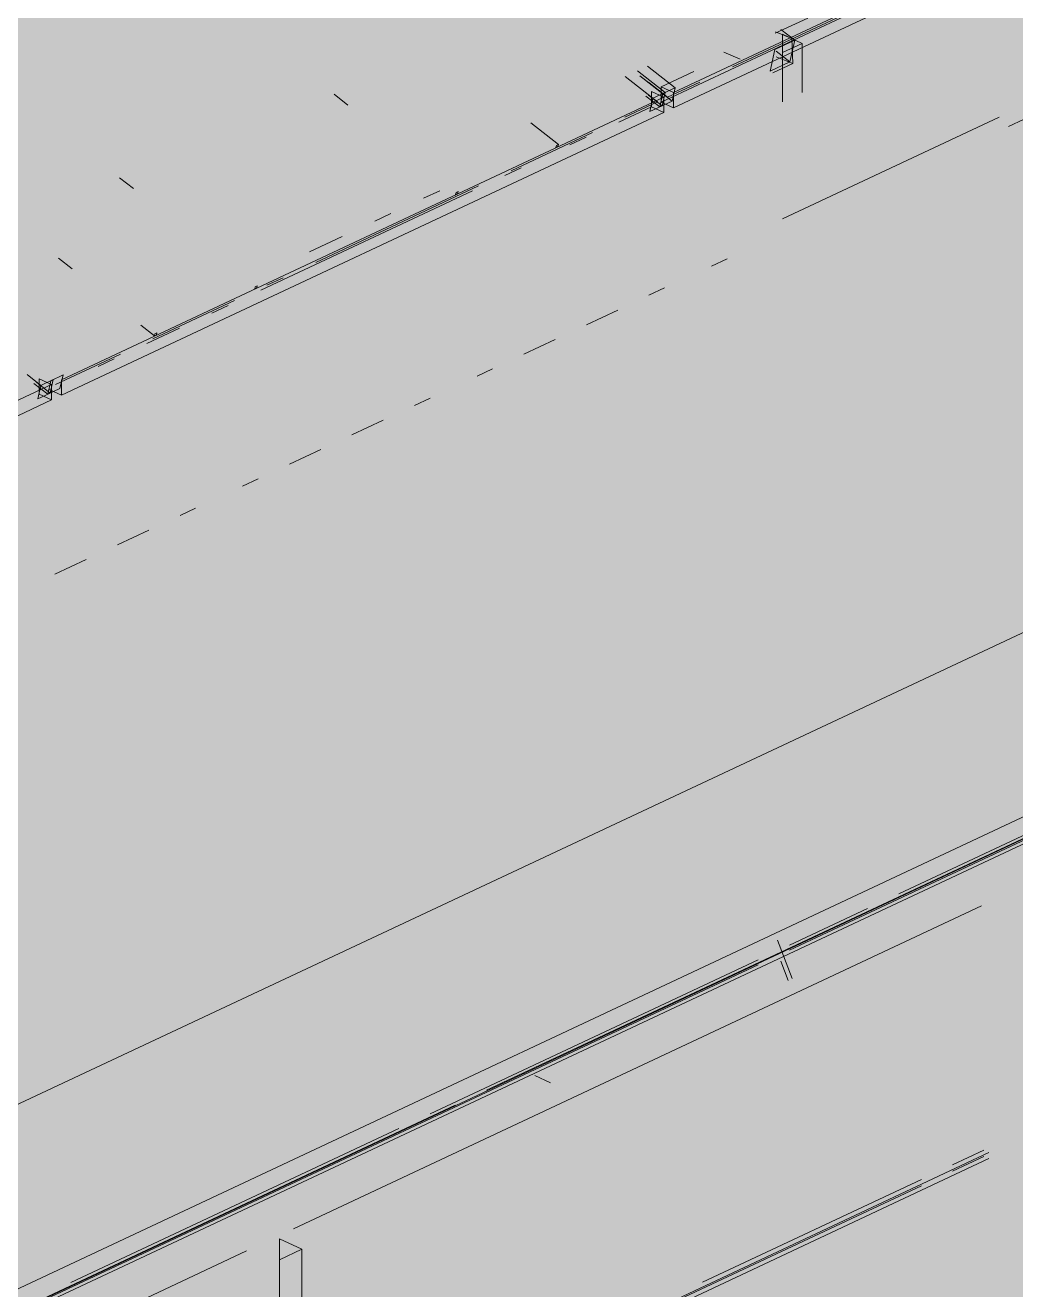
# Model space of a CAD drawing. Header units: millimetres. Extents: x 5 to 1315, y 5 to 292.
# Drawn here: x 1128.318 to 1131.667, y 228.396 to 232.673 of the extents above; entities that cross this region are included whole.
import ezdxf

# ---------------------------------------------------------------- set-up
doc = ezdxf.new("R2010")
doc.units = ezdxf.units.MM
doc.layers.add('EXISTING', color=7, linetype='Continuous')
doc.layers.add('IMAGES', color=7, linetype='Continuous')

# ---------------------------------------------------------------- blocks, each defined once
blk = doc.blocks.new('SHEET_03')
at = {"layer": 'EXISTING', "color": 250, "lineweight": 9}
for p, q in [((219.1266, 224.7204), (254.632, 241.3892)), ((254.632, 240.7647), (219.1266, 224.096)), ((219.3447, 224.1234), (253.6348, 240.2216)), ((219.3447, 224.1067), (253.6348, 240.205)), ((219.1266, 224.096), (240.6299, 234.1911)), ((240.6299, 234.1183), (229.8783, 229.0707)), ((230.5103, 232.4455), (232.5467, 233.4016)), ((230.5103, 232.3935), (232.5467, 233.3495)), ((230.7096, 232.5326), (231.8104, 233.0494)), ((230.4686, 232.413), (231.4043, 232.8523)), ((230.964, 232.6976), (230.8539, 232.6459)), ((230.9104, 232.6281), (230.8548, 232.6513)), ((230.9199, 232.6224), (230.8733, 232.659)), ((230.9199, 232.6224), (230.8532, 232.5911)), ((230.9451, 232.6119), (230.8784, 232.6432)), ((230.8784, 232.4767), (230.8784, 232.6432)), ((230.8784, 232.5806), (230.9451, 232.6119)), ((230.9036, 232.5494), (230.9199, 232.6224)), ((230.9132, 232.5436), (230.9104, 232.6281)), ((230.9451, 232.4454), (230.9451, 232.6119)), ((230.7354, 232.5587), (230.6798, 232.5818)), ((230.8532, 232.5911), (230.8369, 232.5181)), ((230.9036, 232.5494), (230.857, 232.5859)), ((230.9132, 232.5436), (230.8576, 232.5668)), ((230.8784, 232.5806), (230.8784, 232.4141)), ((230.5154, 232.4619), (230.4223, 232.535)), ((230.8369, 232.5181), (230.9036, 232.5494)), ((230.8465, 232.5123), (230.9132, 232.5436)), ((230.3472, 232.4998), (230.4404, 232.4267)), ((230.4821, 232.4462), (230.3889, 232.5194)), ((230.3963, 232.5024), (230.4895, 232.4293)), ((230.4121, 232.4893), (230.5052, 232.4162)), ((230.4272, 232.4789), (230.4737, 232.4423)), ((230.5787, 232.5168), (230.4686, 232.4651)), ((230.4895, 232.4293), (230.5995, 232.481)), ((229.4089, 232.403), (229.3623, 232.4396)), ((230.4561, 232.4136), (230.4096, 232.4502)), ((230.4719, 232.4006), (230.4253, 232.4371)), ((230.4353, 232.4494), (230.477, 232.4299)), ((230.4353, 232.3974), (230.4353, 232.4494)), ((230.4821, 232.4462), (230.4404, 232.4267)), ((230.4737, 232.4423), (230.4635, 232.3967)), ((230.4686, 232.4651), (230.4686, 232.413)), ((230.5103, 232.4455), (230.4686, 232.4651)), ((230.4719, 232.4006), (230.4821, 232.4462)), ((230.5154, 232.4619), (230.4737, 232.4423)), ((230.5052, 232.4162), (230.5154, 232.4619)), ((230.5103, 232.3935), (230.5103, 232.4455)), ((228.4406, 231.4738), (230.477, 232.4299)), ((230.3252, 232.3457), (230.4353, 232.3974)), ((230.3461, 232.3619), (230.4561, 232.4136)), ((230.417, 232.4332), (230.4635, 232.3967)), ((230.4404, 232.4267), (230.4302, 232.381)), ((230.4302, 232.381), (230.4719, 232.4006)), ((230.477, 232.3778), (230.4353, 232.3974)), ((230.4635, 232.3967), (230.5052, 232.4162)), ((230.4686, 232.413), (230.5103, 232.3935)), ((230.477, 232.4299), (230.477, 232.3778)), ((228.4406, 231.4218), (230.477, 232.3778)), ((230.8784, 232.0178), (231.6119, 232.3621)), ((231.643, 232.3303), (231.6959, 232.3552)), ((229.9608, 232.1811), (230.236, 232.3103)), ((230.1209, 232.2699), (230.0277, 232.343)), ((230.1142, 232.2668), (230.1126, 232.2595)), ((230.1209, 232.2699), (230.1142, 232.2668)), ((230.1192, 232.2626), (230.1209, 232.2699)), ((230.1601, 232.2682), (230.2151, 232.294)), ((230.1126, 232.2595), (230.1192, 232.2626)), ((229.94, 232.1648), (229.995, 232.1907)), ((228.6835, 232.1209), (228.6369, 232.1575)), ((229.1144, 231.7773), (229.8299, 232.1132)), ((229.3003, 231.871), (229.8507, 232.1294)), ((229.7198, 232.1135), (229.6648, 232.0877)), ((229.7748, 232.1074), (229.7732, 232.1001)), ((229.7732, 232.1001), (229.7798, 232.1033)), ((229.7815, 232.1106), (229.7748, 232.1074)), ((229.7798, 232.1033), (229.7815, 232.1106)), ((229.5547, 232.036), (229.4996, 232.0102)), ((229.3896, 231.9585), (229.2795, 231.9068)), ((228.4306, 231.8853), (228.4771, 231.8488)), ((230.6386, 231.8588), (230.6915, 231.8836)), ((229.1352, 231.7935), (229.1903, 231.8193)), ((229.096, 231.7888), (229.0944, 231.7815)), ((229.0944, 231.7815), (229.101, 231.7846)), ((229.1027, 231.7919), (229.096, 231.7888)), ((229.101, 231.7846), (229.1027, 231.7919)), ((230.4272, 231.7596), (230.4801, 231.7844)), ((228.7499, 231.6126), (229.0251, 231.7418)), ((228.9493, 231.6997), (229.0043, 231.7256)), ((230.2158, 231.6603), (230.3215, 231.7099)), ((228.755, 231.6221), (228.7084, 231.6587)), ((228.7291, 231.5964), (228.8392, 231.6481)), ((228.7566, 231.6294), (228.755, 231.6221)), ((228.755, 231.6221), (228.7616, 231.6252)), ((228.7633, 231.6325), (228.7566, 231.6294)), ((228.7616, 231.6252), (228.7633, 231.6325)), ((230.0043, 231.561), (230.11, 231.6107)), ((228.4197, 231.4576), (228.6399, 231.5609)), ((228.564, 231.5189), (228.619, 231.5447)), ((229.8457, 231.4866), (229.8986, 231.5114)), ((226.3708, 230.5021), (228.4072, 231.4582)), ((228.3241, 231.4915), (228.3706, 231.455)), ((228.3472, 231.4615), (228.3938, 231.425)), ((228.4021, 231.4289), (228.3555, 231.4654)), ((228.3706, 231.455), (228.3604, 231.4093)), ((228.3655, 231.4777), (228.4072, 231.4582)), ((228.3655, 231.4257), (228.3655, 231.4777)), ((228.4123, 231.4745), (228.3706, 231.455)), ((228.404, 231.4706), (228.3938, 231.425)), ((228.4021, 231.4289), (228.4123, 231.4745)), ((228.4457, 231.4902), (228.404, 231.4706)), ((228.4072, 231.4582), (228.4072, 231.4061)), ((228.4354, 231.4445), (228.4457, 231.4902)), ((228.4406, 231.4218), (228.4406, 231.4738)), ((228.3604, 231.4093), (228.4021, 231.4289)), ((228.4072, 231.4061), (228.3655, 231.4257)), ((228.3938, 231.425), (228.4354, 231.4445)), ((228.3989, 231.4413), (228.4406, 231.4218)), ((229.6343, 231.3873), (229.6871, 231.4121)), ((226.3708, 230.4501), (228.4072, 231.4061)), ((229.4228, 231.288), (229.5286, 231.3377)), ((229.2114, 231.1888), (229.3171, 231.2384)), ((229.0528, 231.1143), (229.1057, 231.1391)), ((228.8414, 231.0151), (228.8942, 231.0399)), ((228.6299, 230.9158), (228.7356, 230.9654)), ((228.4185, 230.8165), (228.5242, 230.8661)), ((232.3817, 230.2564), (231.2721, 229.7355)), ((230.9023, 229.5452), (232.3817, 230.2398)), ((231.5514, 229.6943), (229.2251, 228.6021)), ((231.1664, 229.6859), (230.9023, 229.5619)), ((230.8619, 229.5787), (230.9113, 229.4486)), ((228.102, 228.2306), (230.7966, 229.4956)), ((230.7966, 229.5123), (229.687, 228.9914)), ((230.898, 229.4423), (230.8733, 229.5074)), ((230.094, 229.0964), (230.0411, 229.1212)), ((229.7723, 229.021), (222.1456, 225.4404)), ((229.5814, 228.9418), (228.4718, 228.4209)), ((229.1972, 227.7434), (231.5764, 228.8604)), ((231.5598, 228.8682), (231.454, 228.8186)), ((231.454, 228.7978), (231.5598, 228.8474)), ((229.1972, 227.7226), (231.5764, 228.8396)), ((231.3483, 228.7689), (230.6081, 228.4214)), ((229.8679, 228.0531), (231.3483, 228.7481)), ((229.2532, 228.5332), (229.1782, 228.5684)), ((229.1782, 211.9168), (229.1782, 228.5684)), ((229.0665, 228.5277), (226.6873, 227.4107)), ((229.1782, 228.4979), (229.2532, 228.5332)), ((229.2532, 211.8816), (229.2532, 228.5332)), ((229.1782, 228.4979), (229.1782, 211.8464))]:
    blk.add_line(p, q, dxfattribs=at)
at = {"layer": 'IMAGES', "color": 7}
for points in [[(226.9904, 232.6667), (229.9898, 232.6667), (226.9904, 232.8333), (229.9898, 232.8333)], [(229.9898, 232.6667), (230.1565, 232.6667), (229.9898, 232.8333), (230.1565, 232.8333)], [(230.1565, 232.6667), (230.823, 232.6667), (230.1565, 232.8333), (230.823, 232.8333)], [(230.823, 232.6667), (230.9896, 232.6667), (230.823, 232.8333), (230.9896, 232.8333)], [(230.9896, 232.6667), (231.3229, 232.6667), (230.9896, 232.8333), (231.3229, 232.8333)], [(231.3229, 232.6667), (231.4896, 232.6667), (231.3229, 232.8333), (231.4896, 232.8333)], [(231.4896, 232.6667), (231.6562, 232.6667), (231.4896, 232.8333), (231.6562, 232.8333)], [(231.6562, 232.6667), (231.8228, 232.6667), (231.6562, 232.8333), (231.8228, 232.8333)], [(224.3242, 232.5), (228.4901, 232.5), (224.3242, 232.6667), (228.4901, 232.6667)], [(228.4901, 232.5), (228.6568, 232.5), (228.4901, 232.6667), (228.6568, 232.6667)], [(228.6568, 232.5), (229.1567, 232.5), (228.6568, 232.6667), (229.1567, 232.6667)], [(229.1567, 232.5), (229.3233, 232.5), (229.1567, 232.6667), (229.3233, 232.6667)], [(229.3233, 232.5), (229.9898, 232.5), (229.3233, 232.6667), (229.9898, 232.6667)], [(229.9898, 232.5), (230.1565, 232.5), (229.9898, 232.6667), (230.1565, 232.6667)], [(230.1565, 232.5), (230.4897, 232.5), (230.1565, 232.6667), (230.4897, 232.6667)], [(230.4897, 232.5), (230.823, 232.5), (230.4897, 232.6667), (230.823, 232.6667)], [(230.823, 232.5), (230.9896, 232.5), (230.823, 232.6667), (230.9896, 232.6667)], [(230.9896, 232.5), (231.1563, 232.5), (230.9896, 232.6667), (231.1563, 232.6667)], [(231.1563, 232.5), (231.3229, 232.5), (231.1563, 232.6667), (231.3229, 232.6667)], [(231.3229, 232.5), (231.4896, 232.5), (231.3229, 232.6667), (231.4896, 232.6667)], [(231.4896, 232.5), (231.8228, 232.5), (231.4896, 232.6667), (231.8228, 232.6667)], [(227.8236, 232.3333), (230.1565, 232.3333), (227.8236, 232.5), (230.1565, 232.5)], [(230.1565, 232.3333), (230.4897, 232.3333), (230.1565, 232.5), (230.4897, 232.5)], [(230.4897, 232.3333), (230.6564, 232.3333), (230.4897, 232.5), (230.6564, 232.5)], [(230.6564, 232.3333), (230.823, 232.3333), (230.6564, 232.5), (230.823, 232.5)], [(230.823, 232.3333), (230.9896, 232.3333), (230.823, 232.5), (230.9896, 232.5)], [(230.9896, 232.3333), (231.4896, 232.3333), (230.9896, 232.5), (231.4896, 232.5)], [(231.4896, 232.3333), (231.6562, 232.3333), (231.4896, 232.5), (231.6562, 232.5)], [(231.6562, 232.3333), (231.8228, 232.3333), (231.6562, 232.5), (231.8228, 232.5)], [(227.6569, 232.1667), (228.3235, 232.1667), (227.6569, 232.3333), (228.3235, 232.3333)], [(228.3235, 232.1667), (228.4901, 232.1667), (228.3235, 232.3333), (228.4901, 232.3333)], [(228.4901, 232.1667), (229.9898, 232.1667), (228.4901, 232.3333), (229.9898, 232.3333)], [(229.9898, 232.1667), (230.3231, 232.1667), (229.9898, 232.3333), (230.3231, 232.3333)], [(230.3231, 232.1667), (231.6562, 232.1667), (230.3231, 232.3333), (231.6562, 232.3333)], [(231.6562, 232.1667), (231.8228, 232.1667), (231.6562, 232.3333), (231.8228, 232.3333)], [(228.1568, 232), (228.3235, 232), (228.1568, 232.1667), (228.3235, 232.1667)], [(228.3235, 232), (228.6568, 232), (228.3235, 232.1667), (228.6568, 232.1667)], [(228.6568, 232), (228.8234, 232), (228.6568, 232.1667), (228.8234, 232.1667)], [(228.8234, 232), (229.4899, 232), (228.8234, 232.1667), (229.4899, 232.1667)], [(229.4899, 232), (229.8232, 232), (229.4899, 232.1667), (229.8232, 232.1667)], [(229.8232, 232), (229.9898, 232), (229.8232, 232.1667), (229.9898, 232.1667)], [(229.9898, 232), (230.1565, 232), (229.9898, 232.1667), (230.1565, 232.1667)], [(230.1565, 232), (230.3231, 232), (230.1565, 232.1667), (230.3231, 232.1667)], [(230.3231, 232), (230.4897, 232), (230.3231, 232.1667), (230.4897, 232.1667)], [(230.4897, 232), (231.3229, 232), (230.4897, 232.1667), (231.3229, 232.1667)], [(231.3229, 232), (231.4896, 232), (231.3229, 232.1667), (231.4896, 232.1667)], [(231.4896, 232), (231.6562, 232), (231.4896, 232.1667), (231.6562, 232.1667)], [(231.6562, 232), (231.8228, 232), (231.6562, 232.1667), (231.8228, 232.1667)], [(227.8236, 231.8333), (229.1567, 231.8333), (227.8236, 232), (229.1567, 232)], [(229.1567, 231.8333), (229.4899, 231.8333), (229.1567, 232), (229.4899, 232)], [(229.4899, 231.8333), (229.6566, 231.8333), (229.4899, 232), (229.6566, 232)], [(229.6566, 231.8333), (229.8232, 231.8333), (229.6566, 232), (229.8232, 232)], [(229.8232, 231.8333), (229.9898, 231.8333), (229.8232, 232), (229.9898, 232)], [(229.9898, 231.8333), (230.3231, 231.8333), (229.9898, 232), (230.3231, 232)], [(230.3231, 231.8333), (230.4897, 231.8333), (230.3231, 232), (230.4897, 232)], [(230.4897, 231.6667), (230.6564, 231.6667), (230.4897, 232), (230.6564, 232)], [(230.6564, 231.8333), (230.823, 231.8333), (230.6564, 232), (230.823, 232)], [(230.823, 231.8333), (230.9896, 231.8333), (230.823, 232), (230.9896, 232)], [(230.9896, 231.8333), (231.1563, 231.8333), (230.9896, 232), (231.1563, 232)], [(231.1563, 231.8333), (231.3229, 231.8333), (231.1563, 232), (231.3229, 232)], [(231.3229, 231.8333), (231.4896, 231.8333), (231.3229, 232), (231.4896, 232)], [(231.4896, 231.8333), (231.6562, 231.8333), (231.4896, 232), (231.6562, 232)], [(231.6562, 231.8333), (233.3225, 231.8333), (231.6562, 232), (233.3225, 232)], [(226.4905, 231.6667), (228.4901, 231.6667), (226.4905, 231.8333), (228.4901, 231.8333)], [(228.4901, 231.6667), (228.99, 231.6667), (228.4901, 231.8333), (228.99, 231.8333)], [(228.99, 231.6667), (229.3233, 231.6667), (228.99, 231.8333), (229.3233, 231.8333)], [(229.3233, 231.6667), (229.4899, 231.6667), (229.3233, 231.8333), (229.4899, 231.8333)], [(229.4899, 231.6667), (229.6566, 231.6667), (229.4899, 231.8333), (229.6566, 231.8333)], [(229.6566, 231.6667), (229.9898, 231.6667), (229.6566, 231.8333), (229.9898, 231.8333)], [(229.9898, 231.6667), (230.1565, 231.6667), (229.9898, 231.8333), (230.1565, 231.8333)], [(230.1565, 231.6667), (230.3231, 231.6667), (230.1565, 231.8333), (230.3231, 231.8333)], [(230.3231, 231.6667), (230.4897, 231.6667), (230.3231, 231.8333), (230.4897, 231.8333)], [(230.6564, 231.6667), (230.823, 231.6667), (230.6564, 231.8333), (230.823, 231.8333)], [(230.823, 231.6667), (231.1563, 231.6667), (230.823, 231.8333), (231.1563, 231.8333)], [(231.1563, 231.6667), (231.3229, 231.6667), (231.1563, 231.8333), (231.3229, 231.8333)], [(231.3229, 231.6667), (232.4894, 231.6667), (231.3229, 231.8333), (232.4894, 231.8333)], [(228.1568, 231.5), (228.4901, 231.5), (228.1568, 231.6667), (228.4901, 231.6667)], [(228.4901, 231.3333), (228.6568, 231.3333), (228.4901, 231.6667), (228.6568, 231.6667)], [(228.6568, 231.5), (228.99, 231.5), (228.6568, 231.6667), (228.99, 231.6667)], [(228.99, 231.5), (229.1567, 231.5), (228.99, 231.6667), (229.1567, 231.6667)], [(229.1567, 231.5), (229.3233, 231.5), (229.1567, 231.6667), (229.3233, 231.6667)], [(229.3233, 231.5), (229.6566, 231.5), (229.3233, 231.6667), (229.6566, 231.6667)], [(229.6566, 231.5), (229.8232, 231.5), (229.6566, 231.6667), (229.8232, 231.6667)], [(229.8232, 231.3333), (229.9898, 231.3333), (229.8232, 231.6667), (229.9898, 231.6667)], [(229.9898, 231.5), (230.1565, 231.5), (229.9898, 231.6667), (230.1565, 231.6667)], [(230.1565, 231.5), (230.3231, 231.5), (230.1565, 231.6667), (230.3231, 231.6667)], [(230.3231, 231.5), (230.4897, 231.5), (230.3231, 231.6667), (230.4897, 231.6667)], [(230.4897, 231.5), (230.6564, 231.5), (230.4897, 231.6667), (230.6564, 231.6667)], [(230.6564, 231.5), (230.823, 231.5), (230.6564, 231.6667), (230.823, 231.6667)], [(230.823, 231.5), (232.4894, 231.5), (230.823, 231.6667), (232.4894, 231.6667)], [(227.4903, 231.3333), (228.4901, 231.3333), (227.4903, 231.5), (228.4901, 231.5)], [(228.6568, 231.3333), (228.8234, 231.3333), (228.6568, 231.5), (228.8234, 231.5)], [(228.8234, 231.3333), (228.99, 231.3333), (228.8234, 231.5), (228.99, 231.5)], [(228.99, 231.3333), (229.1567, 231.3333), (228.99, 231.5), (229.1567, 231.5)], [(229.1567, 231.3333), (229.3233, 231.3333), (229.1567, 231.5), (229.3233, 231.5)], [(229.3233, 231.3333), (229.4899, 231.3333), (229.3233, 231.5), (229.4899, 231.5)], [(229.4899, 231.1667), (229.6566, 231.1667), (229.4899, 231.5), (229.6566, 231.5)], [(229.6566, 231.3333), (229.8232, 231.3333), (229.6566, 231.5), (229.8232, 231.5)], [(229.9898, 231.3333), (230.1565, 231.3333), (229.9898, 231.5), (230.1565, 231.5)], [(230.1565, 231.3333), (230.4897, 231.3333), (230.1565, 231.5), (230.4897, 231.5)], [(230.4897, 231.3333), (231.8228, 231.3333), (230.4897, 231.5), (231.8228, 231.5)], [(228.1568, 231.1667), (228.3235, 231.1667), (228.1568, 231.3333), (228.3235, 231.3333)], [(228.3235, 231.1667), (228.4901, 231.1667), (228.3235, 231.3333), (228.4901, 231.3333)], [(228.4901, 231.1667), (228.6568, 231.1667), (228.4901, 231.3333), (228.6568, 231.3333)], [(228.6568, 231.1667), (228.8234, 231.1667), (228.6568, 231.3333), (228.8234, 231.3333)], [(228.8234, 231.1667), (228.99, 231.1667), (228.8234, 231.3333), (228.99, 231.3333)], [(228.99, 231.1667), (229.1567, 231.1667), (228.99, 231.3333), (229.1567, 231.3333)], [(229.1567, 231.1667), (229.4899, 231.1667), (229.1567, 231.3333), (229.4899, 231.3333)], [(229.6566, 231.1667), (229.8232, 231.1667), (229.6566, 231.3333), (229.8232, 231.3333)], [(229.8232, 231.1667), (229.9898, 231.1667), (229.8232, 231.3333), (229.9898, 231.3333)], [(229.9898, 231.1667), (231.8228, 231.1667), (229.9898, 231.3333), (231.8228, 231.3333)], [(228.1568, 230.8333), (228.3235, 230.8333), (228.1568, 231.1667), (228.3235, 231.1667)], [(228.3235, 231), (228.4901, 231), (228.3235, 231.1667), (228.4901, 231.1667)], [(228.4901, 231), (228.6568, 231), (228.4901, 231.1667), (228.6568, 231.1667)], [(228.6568, 231), (228.8234, 231), (228.6568, 231.1667), (228.8234, 231.1667)], [(228.8234, 231), (228.99, 231), (228.8234, 231.1667), (228.99, 231.1667)], [(228.99, 231), (229.1567, 231), (228.99, 231.1667), (229.1567, 231.1667)], [(229.1567, 231), (229.3233, 231), (229.1567, 231.1667), (229.3233, 231.1667)], [(229.3233, 231), (229.4899, 231), (229.3233, 231.1667), (229.4899, 231.1667)], [(229.4899, 231), (229.6566, 231), (229.4899, 231.1667), (229.6566, 231.1667)], [(229.6566, 231), (229.8232, 231), (229.6566, 231.1667), (229.8232, 231.1667)], [(229.8232, 231), (231.1563, 231), (229.8232, 231.1667), (231.1563, 231.1667)], [(231.1563, 231), (231.3229, 231), (231.1563, 231.1667), (231.3229, 231.1667)], [(231.3229, 231), (231.4896, 231), (231.3229, 231.1667), (231.4896, 231.1667)], [(231.4896, 231), (231.6562, 231), (231.4896, 231.1667), (231.6562, 231.1667)], [(231.6562, 231), (231.8228, 231), (231.6562, 231.1667), (231.8228, 231.1667)], [(228.3235, 230.8333), (228.4901, 230.8333), (228.3235, 231), (228.4901, 231)], [(228.4901, 230.8333), (228.6568, 230.8333), (228.4901, 231), (228.6568, 231)], [(228.6568, 230.8333), (228.8234, 230.8333), (228.6568, 231), (228.8234, 231)], [(228.8234, 230.8333), (228.99, 230.8333), (228.8234, 231), (228.99, 231)], [(228.99, 230.8333), (229.1567, 230.8333), (228.99, 231), (229.1567, 231)], [(229.1567, 230.8333), (229.4899, 230.8333), (229.1567, 231), (229.4899, 231)], [(229.4899, 230.8333), (230.9896, 230.8333), (229.4899, 231), (230.9896, 231)], [(230.9896, 230.8333), (231.1563, 230.8333), (230.9896, 231), (231.1563, 231)], [(231.1563, 230.8333), (231.4896, 230.8333), (231.1563, 231), (231.4896, 231)], [(231.4896, 230.8333), (232.1561, 230.8333), (231.4896, 231), (232.1561, 231)], [(228.1568, 230.6667), (228.3235, 230.6667), (228.1568, 230.8333), (228.3235, 230.8333)], [(228.3235, 230.6667), (228.6568, 230.6667), (228.3235, 230.8333), (228.6568, 230.8333)], [(228.6568, 230.6667), (228.8234, 230.6667), (228.6568, 230.8333), (228.8234, 230.8333)], [(228.8234, 230.6667), (228.99, 230.6667), (228.8234, 230.8333), (228.99, 230.8333)], [(228.99, 230.6667), (230.4897, 230.6667), (228.99, 230.8333), (230.4897, 230.8333)], [(230.4897, 230.6667), (230.6564, 230.6667), (230.4897, 230.8333), (230.6564, 230.8333)], [(230.6564, 230.6667), (230.823, 230.6667), (230.6564, 230.8333), (230.823, 230.8333)], [(230.823, 230.6667), (230.9896, 230.6667), (230.823, 230.8333), (230.9896, 230.8333)], [(230.9896, 230.6667), (231.1563, 230.6667), (230.9896, 230.8333), (231.1563, 230.8333)], [(231.1563, 230.6667), (231.4896, 230.6667), (231.1563, 230.8333), (231.4896, 230.8333)], [(231.4896, 230.6667), (231.6562, 230.6667), (231.4896, 230.8333), (231.6562, 230.8333)], [(231.6562, 230.6667), (231.8228, 230.6667), (231.6562, 230.8333), (231.8228, 230.8333)], [(228.1568, 230.5), (228.3235, 230.5), (228.1568, 230.6667), (228.3235, 230.6667)], [(228.3235, 230.5), (228.4901, 230.5), (228.3235, 230.6667), (228.4901, 230.6667)], [(228.4901, 230.5), (228.6568, 230.5), (228.4901, 230.6667), (228.6568, 230.6667)], [(228.6568, 230.5), (230.4897, 230.5), (228.6568, 230.6667), (230.4897, 230.6667)], [(230.4897, 230.5), (230.6564, 230.5), (230.4897, 230.6667), (230.6564, 230.6667)], [(230.6564, 230.5), (230.823, 230.5), (230.6564, 230.6667), (230.823, 230.6667)], [(230.823, 230.5), (231.1563, 230.5), (230.823, 230.6667), (231.1563, 230.6667)], [(231.1563, 230.5), (231.3229, 230.5), (231.1563, 230.6667), (231.3229, 230.6667)], [(231.3229, 230.5), (231.4896, 230.5), (231.3229, 230.6667), (231.4896, 230.6667)], [(231.4896, 230.5), (231.6562, 230.5), (231.4896, 230.6667), (231.6562, 230.6667)], [(231.6562, 230.5), (231.8228, 230.5), (231.6562, 230.6667), (231.8228, 230.6667)], [(227.9902, 230.3333), (228.3235, 230.3333), (227.9902, 230.5), (228.3235, 230.5)], [(228.3235, 230.3333), (229.6566, 230.3333), (228.3235, 230.5), (229.6566, 230.5)], [(229.6566, 230.3333), (229.8232, 230.3333), (229.6566, 230.5), (229.8232, 230.5)], [(229.8232, 230.3333), (230.1565, 230.3333), (229.8232, 230.5), (230.1565, 230.5)], [(230.1565, 230.3333), (230.3231, 230.3333), (230.1565, 230.5), (230.3231, 230.5)], [(230.3231, 230.3333), (230.4897, 230.3333), (230.3231, 230.5), (230.4897, 230.5)], [(230.4897, 230.3333), (230.6564, 230.3333), (230.4897, 230.5), (230.6564, 230.5)], [(230.6564, 230.3333), (230.823, 230.3333), (230.6564, 230.5), (230.823, 230.5)], [(230.823, 230.3333), (230.9896, 230.3333), (230.823, 230.5), (230.9896, 230.5)], [(230.9896, 230.3333), (231.1563, 230.3333), (230.9896, 230.5), (231.1563, 230.5)], [(231.1563, 230.3333), (231.6562, 230.3333), (231.1563, 230.5), (231.6562, 230.5)], [(231.6562, 230.3333), (231.9895, 230.3333), (231.6562, 230.5), (231.9895, 230.5)], [(227.9902, 230.1667), (229.4899, 230.1667), (227.9902, 230.3333), (229.4899, 230.3333)], [(229.4899, 230.1667), (229.6566, 230.1667), (229.4899, 230.3333), (229.6566, 230.3333)], [(229.6566, 230.1667), (229.8232, 230.1667), (229.6566, 230.3333), (229.8232, 230.3333)], [(229.8232, 230.1667), (230.1565, 230.1667), (229.8232, 230.3333), (230.1565, 230.3333)], [(230.1565, 230.1667), (230.4897, 230.1667), (230.1565, 230.3333), (230.4897, 230.3333)], [(230.4897, 230.1667), (230.6564, 230.1667), (230.4897, 230.3333), (230.6564, 230.3333)], [(230.6564, 230.1667), (230.823, 230.1667), (230.6564, 230.3333), (230.823, 230.3333)], [(230.823, 230.1667), (230.9896, 230.1667), (230.823, 230.3333), (230.9896, 230.3333)], [(230.9896, 230.1667), (231.3229, 230.1667), (230.9896, 230.3333), (231.3229, 230.3333)], [(231.3229, 230.1667), (231.4896, 230.1667), (231.3229, 230.3333), (231.4896, 230.3333)], [(231.4896, 230.1667), (231.9895, 230.1667), (231.4896, 230.3333), (231.9895, 230.3333)], [(227.6569, 230), (229.3233, 230), (227.6569, 230.1667), (229.3233, 230.1667)], [(229.3233, 230), (229.4899, 230), (229.3233, 230.1667), (229.4899, 230.1667)], [(229.4899, 230), (229.6566, 230), (229.4899, 230.1667), (229.6566, 230.1667)], [(229.6566, 230), (229.8232, 230), (229.6566, 230.1667), (229.8232, 230.1667)], [(229.8232, 230), (230.1565, 230), (229.8232, 230.1667), (230.1565, 230.1667)], [(230.1565, 230), (230.3231, 230), (230.1565, 230.1667), (230.3231, 230.1667)], [(230.3231, 230), (230.4897, 230), (230.3231, 230.1667), (230.4897, 230.1667)], [(230.4897, 230), (230.6564, 230), (230.4897, 230.1667), (230.6564, 230.1667)], [(230.6564, 230), (230.823, 230), (230.6564, 230.1667), (230.823, 230.1667)], [(230.823, 230), (230.9896, 230), (230.823, 230.1667), (230.9896, 230.1667)], [(230.9896, 230), (231.1563, 230), (230.9896, 230.1667), (231.1563, 230.1667)], [(231.1563, 230), (231.6562, 230), (231.1563, 230.1667), (231.6562, 230.1667)], [(231.6562, 230), (231.8228, 230), (231.6562, 230.1667), (231.8228, 230.1667)], [(227.3237, 229.8333), (228.8234, 229.8333), (227.3237, 230), (228.8234, 230)], [(228.8234, 229.8333), (229.1567, 229.8333), (228.8234, 230), (229.1567, 230)], [(229.1567, 229.8333), (229.3233, 229.8333), (229.1567, 230), (229.3233, 230)], [(229.3233, 229.8333), (229.6566, 229.8333), (229.3233, 230), (229.6566, 230)], [(229.6566, 229.8333), (229.8232, 229.8333), (229.6566, 230), (229.8232, 230)], [(229.8232, 229.8333), (229.9898, 229.8333), (229.8232, 230), (229.9898, 230)], [(229.9898, 229.8333), (230.1565, 229.8333), (229.9898, 230), (230.1565, 230)], [(230.1565, 229.8333), (230.6564, 229.8333), (230.1565, 230), (230.6564, 230)], [(230.6564, 229.8333), (230.823, 229.8333), (230.6564, 230), (230.823, 230)], [(230.823, 229.8333), (231.3229, 229.8333), (230.823, 230), (231.3229, 230)], [(231.3229, 229.8333), (231.4896, 229.8333), (231.3229, 230), (231.4896, 230)], [(231.4896, 229.8333), (231.6562, 229.8333), (231.4896, 230), (231.6562, 230)], [(231.6562, 229.8333), (231.9895, 229.8333), (231.6562, 230), (231.9895, 230)], [(226.9904, 229.6667), (228.6568, 229.6667), (226.9904, 229.8333), (228.6568, 229.8333)], [(228.6568, 229.6667), (228.8234, 229.6667), (228.6568, 229.8333), (228.8234, 229.8333)], [(228.8234, 229.6667), (228.99, 229.6667), (228.8234, 229.8333), (228.99, 229.8333)], [(228.99, 229.6667), (229.1567, 229.6667), (228.99, 229.8333), (229.1567, 229.8333)], [(229.1567, 229.6667), (229.6566, 229.6667), (229.1567, 229.8333), (229.6566, 229.8333)], [(229.6566, 229.6667), (229.8232, 229.6667), (229.6566, 229.8333), (229.8232, 229.8333)], [(229.8232, 229.6667), (230.3231, 229.6667), (229.8232, 229.8333), (230.3231, 229.8333)], [(230.3231, 229.6667), (230.9896, 229.6667), (230.3231, 229.8333), (230.9896, 229.8333)], [(230.9896, 229.6667), (231.1563, 229.6667), (230.9896, 229.8333), (231.1563, 229.8333)], [(231.1563, 229.6667), (231.3229, 229.6667), (231.1563, 229.8333), (231.3229, 229.8333)], [(231.3229, 229.6667), (231.8228, 229.6667), (231.3229, 229.8333), (231.8228, 229.8333)], [(226.6571, 229.5), (228.3235, 229.5), (226.6571, 229.6667), (228.3235, 229.6667)], [(228.3235, 229.5), (228.4901, 229.5), (228.3235, 229.6667), (228.4901, 229.6667)], [(228.4901, 229.5), (228.6568, 229.5), (228.4901, 229.6667), (228.6568, 229.6667)], [(228.6568, 229.5), (228.99, 229.5), (228.6568, 229.6667), (228.99, 229.6667)], [(228.99, 229.5), (229.1567, 229.5), (228.99, 229.6667), (229.1567, 229.6667)], [(229.1567, 229.5), (229.3233, 229.5), (229.1567, 229.6667), (229.3233, 229.6667)], [(229.3233, 229.5), (229.4899, 229.5), (229.3233, 229.6667), (229.4899, 229.6667)], [(229.4899, 229.5), (229.6566, 229.5), (229.4899, 229.6667), (229.6566, 229.6667)], [(229.6566, 229.5), (229.8232, 229.5), (229.6566, 229.6667), (229.8232, 229.6667)], [(229.8232, 229.5), (229.9898, 229.5), (229.8232, 229.6667), (229.9898, 229.6667)], [(229.9898, 229.5), (230.6564, 229.5), (229.9898, 229.6667), (230.6564, 229.6667)], [(230.6564, 229.5), (230.823, 229.5), (230.6564, 229.6667), (230.823, 229.6667)], [(230.823, 229.5), (230.9896, 229.5), (230.823, 229.6667), (230.9896, 229.6667)], [(230.9896, 229.3333), (231.1563, 229.3333), (230.9896, 229.6667), (231.1563, 229.6667)], [(231.1563, 229.5), (231.4896, 229.5), (231.1563, 229.6667), (231.4896, 229.6667)], [(231.4896, 229.5), (231.6562, 229.5), (231.4896, 229.6667), (231.6562, 229.6667)], [(231.6562, 224.8333), (231.8228, 224.8333), (231.6562, 229.6667), (231.8228, 229.6667)], [(228.1568, 229.3333), (228.3235, 229.3333), (228.1568, 229.5), (228.3235, 229.5)], [(228.3235, 229.3333), (228.6568, 229.3333), (228.3235, 229.5), (228.6568, 229.5)], [(228.6568, 229.3333), (228.8234, 229.3333), (228.6568, 229.5), (228.8234, 229.5)], [(228.8234, 229.3333), (228.99, 229.3333), (228.8234, 229.5), (228.99, 229.5)], [(228.99, 229.3333), (229.1567, 229.3333), (228.99, 229.5), (229.1567, 229.5)], [(229.1567, 229.3333), (229.4899, 229.3333), (229.1567, 229.5), (229.4899, 229.5)], [(229.4899, 229.3333), (229.6566, 229.3333), (229.4899, 229.5), (229.6566, 229.5)], [(229.6566, 229.3333), (230.1565, 229.3333), (229.6566, 229.5), (230.1565, 229.5)], [(230.1565, 229.3333), (230.3231, 229.3333), (230.1565, 229.5), (230.3231, 229.5)], [(230.3231, 229.3333), (230.4897, 229.3333), (230.3231, 229.5), (230.4897, 229.5)], [(230.4897, 229.1667), (230.6564, 229.1667), (230.4897, 229.5), (230.6564, 229.5)], [(230.6564, 229.1667), (230.823, 229.1667), (230.6564, 229.5), (230.823, 229.5)], [(230.823, 229.3333), (230.9896, 229.3333), (230.823, 229.5), (230.9896, 229.5)], [(231.1563, 229.3333), (231.3229, 229.3333), (231.1563, 229.5), (231.3229, 229.5)], [(231.3229, 229.3333), (231.4896, 229.3333), (231.3229, 229.5), (231.4896, 229.5)], [(231.4896, 229.3333), (231.6562, 229.3333), (231.4896, 229.5), (231.6562, 229.5)], [(227.9902, 229.1667), (228.3235, 229.1667), (227.9902, 229.3333), (228.3235, 229.3333)], [(228.3235, 229.1667), (228.4901, 229.1667), (228.3235, 229.3333), (228.4901, 229.3333)], [(228.4901, 229.1667), (228.6568, 229.1667), (228.4901, 229.3333), (228.6568, 229.3333)], [(228.6568, 229.1667), (228.8234, 229.1667), (228.6568, 229.3333), (228.8234, 229.3333)], [(228.8234, 229.1667), (229.1567, 229.1667), (228.8234, 229.3333), (229.1567, 229.3333)], [(229.1567, 229.1667), (229.3233, 229.1667), (229.1567, 229.3333), (229.3233, 229.3333)], [(229.3233, 229.1667), (229.8232, 229.1667), (229.3233, 229.3333), (229.8232, 229.3333)], [(229.8232, 229.1667), (229.9898, 229.1667), (229.8232, 229.3333), (229.9898, 229.3333)], [(229.9898, 229.1667), (230.1565, 229.1667), (229.9898, 229.3333), (230.1565, 229.3333)], [(230.1565, 229.1667), (230.3231, 229.1667), (230.1565, 229.3333), (230.3231, 229.3333)], [(230.3231, 229.1667), (230.4897, 229.1667), (230.3231, 229.3333), (230.4897, 229.3333)], [(230.823, 229.1667), (230.9896, 229.1667), (230.823, 229.3333), (230.9896, 229.3333)], [(230.9896, 229.1667), (231.6562, 229.1667), (230.9896, 229.3333), (231.6562, 229.3333)], [(228.1568, 229), (228.3235, 229), (228.1568, 229.1667), (228.3235, 229.1667)], [(228.3235, 229), (228.4901, 229), (228.3235, 229.1667), (228.4901, 229.1667)], [(228.4901, 229), (228.6568, 229), (228.4901, 229.1667), (228.6568, 229.1667)], [(228.6568, 229), (228.8234, 229), (228.6568, 229.1667), (228.8234, 229.1667)], [(228.8234, 229), (228.99, 229), (228.8234, 229.1667), (228.99, 229.1667)], [(228.99, 229), (229.4899, 229), (228.99, 229.1667), (229.4899, 229.1667)], [(229.4899, 229), (229.6566, 229), (229.4899, 229.1667), (229.6566, 229.1667)], [(229.6566, 229), (229.8232, 229), (229.6566, 229.1667), (229.8232, 229.1667)], [(229.8232, 229), (229.9898, 229), (229.8232, 229.1667), (229.9898, 229.1667)], [(229.9898, 229), (230.3231, 229), (229.9898, 229.1667), (230.3231, 229.1667)], [(230.3231, 229), (230.6564, 229), (230.3231, 229.1667), (230.6564, 229.1667)], [(230.6564, 229), (230.823, 229), (230.6564, 229.1667), (230.823, 229.1667)], [(230.823, 229), (231.6562, 229), (230.823, 229.1667), (231.6562, 229.1667)], [(227.9902, 228.8333), (228.3235, 228.8333), (227.9902, 229), (228.3235, 229)], [(228.3235, 228.8333), (228.6568, 228.8333), (228.3235, 229), (228.6568, 229)], [(228.6568, 228.8333), (229.1567, 228.8333), (228.6568, 229), (229.1567, 229)], [(229.1567, 228.8333), (229.3233, 228.8333), (229.1567, 229), (229.3233, 229)], [(229.3233, 228.8333), (229.4899, 228.8333), (229.3233, 229), (229.4899, 229)], [(229.4899, 228.8333), (229.6566, 228.8333), (229.4899, 229), (229.6566, 229)], [(229.6566, 228.8333), (229.9898, 228.8333), (229.6566, 229), (229.9898, 229)], [(229.9898, 228.8333), (230.3231, 228.8333), (229.9898, 229), (230.3231, 229)], [(230.3231, 228.8333), (231.4896, 228.8333), (230.3231, 229), (231.4896, 229)], [(231.4896, 228.8333), (231.6562, 228.8333), (231.4896, 229), (231.6562, 229)], [(228.1568, 228.6667), (228.3235, 228.6667), (228.1568, 228.8333), (228.3235, 228.8333)], [(228.3235, 228.6667), (228.8234, 228.6667), (228.3235, 228.8333), (228.8234, 228.8333)], [(228.8234, 228.6667), (228.99, 228.6667), (228.8234, 228.8333), (228.99, 228.8333)], [(228.99, 228.6667), (229.1567, 228.6667), (228.99, 228.8333), (229.1567, 228.8333)], [(229.1567, 228.5), (229.3233, 228.5), (229.1567, 228.8333), (229.3233, 228.8333)], [(229.3233, 228.6667), (229.4899, 228.6667), (229.3233, 228.8333), (229.4899, 228.8333)], [(229.4899, 228.6667), (229.6566, 228.6667), (229.4899, 228.8333), (229.6566, 228.8333)], [(229.6566, 228.6667), (229.9898, 228.6667), (229.6566, 228.8333), (229.9898, 228.8333)], [(229.9898, 228.6667), (231.1563, 228.6667), (229.9898, 228.8333), (231.1563, 228.8333)], [(231.1563, 228.6667), (231.6562, 228.6667), (231.1563, 228.8333), (231.6562, 228.8333)], [(227.9902, 228.5), (228.4901, 228.5), (227.9902, 228.6667), (228.4901, 228.6667)], [(228.4901, 228.5), (228.6568, 228.5), (228.4901, 228.6667), (228.6568, 228.6667)], [(228.6568, 228.5), (228.8234, 228.5), (228.6568, 228.6667), (228.8234, 228.6667)], [(228.8234, 228.5), (228.99, 228.5), (228.8234, 228.6667), (228.99, 228.6667)], [(228.99, 228.5), (229.1567, 228.5), (228.99, 228.6667), (229.1567, 228.6667)], [(229.3233, 228.5), (229.4899, 228.5), (229.3233, 228.6667), (229.4899, 228.6667)], [(229.4899, 228.5), (229.6566, 228.5), (229.4899, 228.6667), (229.6566, 228.6667)], [(229.6566, 228.5), (230.9896, 228.5), (229.6566, 228.6667), (230.9896, 228.6667)], [(230.9896, 228.5), (231.4896, 228.5), (230.9896, 228.6667), (231.4896, 228.6667)], [(231.4896, 228.5), (231.6562, 228.5), (231.4896, 228.6667), (231.6562, 228.6667)], [(228.1568, 228.3333), (228.3235, 228.3333), (228.1568, 228.5), (228.3235, 228.5)], [(228.3235, 228.3333), (228.4901, 228.3333), (228.3235, 228.5), (228.4901, 228.5)], [(228.4901, 228.3333), (228.99, 228.3333), (228.4901, 228.5), (228.99, 228.5)], [(228.99, 227.6667), (229.1567, 227.6667), (228.99, 228.5), (229.1567, 228.5)], [(229.1567, 226.6667), (229.3233, 226.6667), (229.1567, 228.5), (229.3233, 228.5)], [(229.3233, 228.3333), (230.6564, 228.3333), (229.3233, 228.5), (230.6564, 228.5)], [(230.6564, 228.3333), (231.1563, 228.3333), (230.6564, 228.5), (231.1563, 228.5)], [(231.1563, 228.3333), (231.6562, 228.3333), (231.1563, 228.5), (231.6562, 228.5)]]:
    blk.add_solid(points, dxfattribs=at)

msp = doc.modelspace()

# ---------------------------------------------------------------- block references
msp.add_blockref('SHEET_03', (900, 0))

doc.saveas('drawing.dxf')
